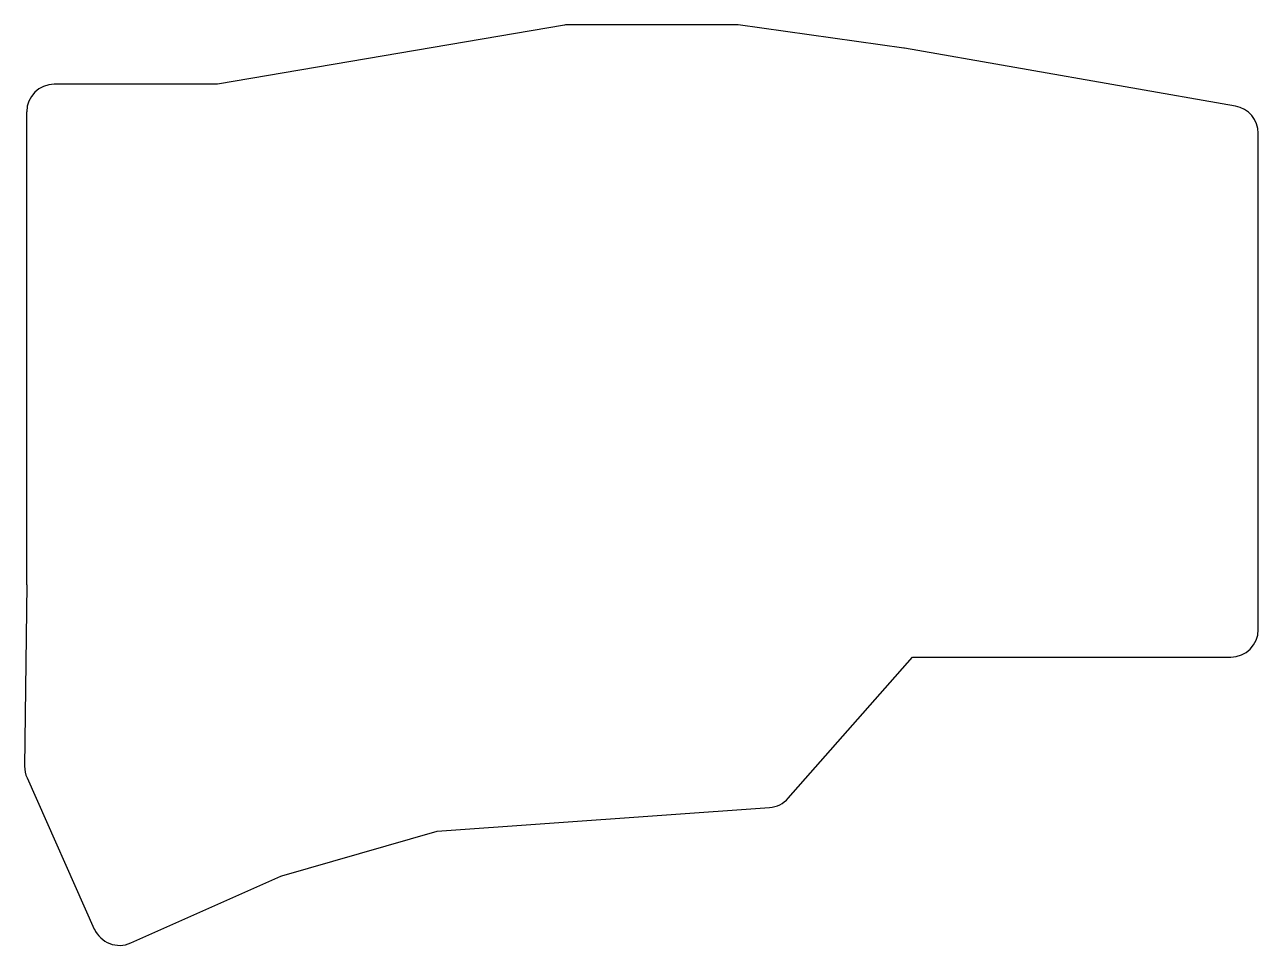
# Model space of a CAD drawing. Header units: millimetres. Extents: x 228 to 362, y -143 to -43.
import ezdxf

# ---------------------------------------------------------------- set-up
doc = ezdxf.new("R2010")
doc.units = ezdxf.units.MM

msp = doc.modelspace()

# ---------------------------------------------------------------- linework, layer by layer
at = {"linetype": 'CONTINUOUS'}
for p, q in [((286.5, -43.22), (248.75, -49.66)), ((305, -43.18), (287, -43.18)), ((323.42, -45.73), (305.42, -43.21)), ((359.52, -52.04), (323.52, -45.74)), ((248.75, -49.66), (231, -49.66)), ((228, -104.14), (228, -52.66)), ((362, -109), (362, -55)), ((228, -104.14), (227.77, -123.89)), ((310.85, -127.36), (324.36, -112)), ((324.36, -112), (359, -112)), ((228.03, -125.14), (235.35, -141.59)), ((272.67, -130.94), (308.81, -128.37)), ((255.77, -135.79), (272.67, -130.94)), ((239.32, -143.11), (255.66, -135.83)), ((255.66, -135.83), (255.77, -135.79))]:
    msp.add_line(p, q, dxfattribs=at)
for centre, start, end in [((287, -46.18), 90, 99.6774), ((305, -46.18), 82.0304, 90), ((323, -48.7), 80.0738, 82.0304), ((231, -52.66), 90, 180), ((359, -55), 0, 80.0738), ((359, -109), 270, 360), ((230.77, -123.92), 179.3458, 204), ((308.6, -125.38), 274.0698, 318.6806), ((238.1, -140.37), 204, 294)]:
    msp.add_arc(centre, 3, start, end, dxfattribs=at)

doc.saveas('drawing.dxf')
